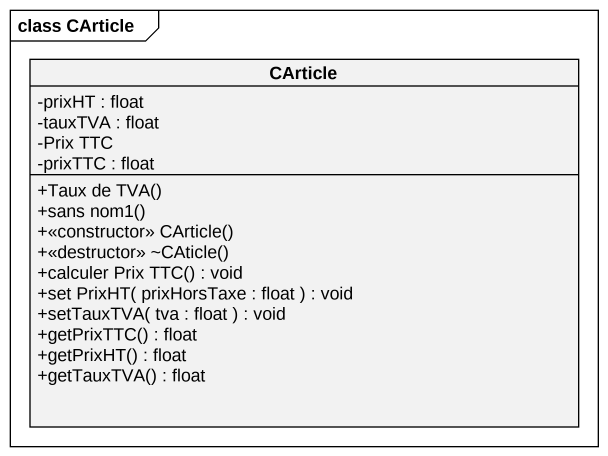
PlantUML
@startuml
mainframe class CArticle
hide circle
hide empty members
skinparam classAttributeIconSize 0
class CArticle {
  -prixHT : float
  -tauxTVA : float
  -Prix TTC
  -prixTTC : float
  +Taux de TVA()
  +sans nom1()
  +<<constructor>> CArticle()
  +<<destructor>> ~CAticle()
  +calculer Prix TTC() : void
  +set PrixHT( prixHorsTaxe : float ) : void
  +setTauxTVA( tva : float ) : void
  +getPrixTTC() : float
  +getPrixHT() : float
  +getTauxTVA() : float
}
@enduml
